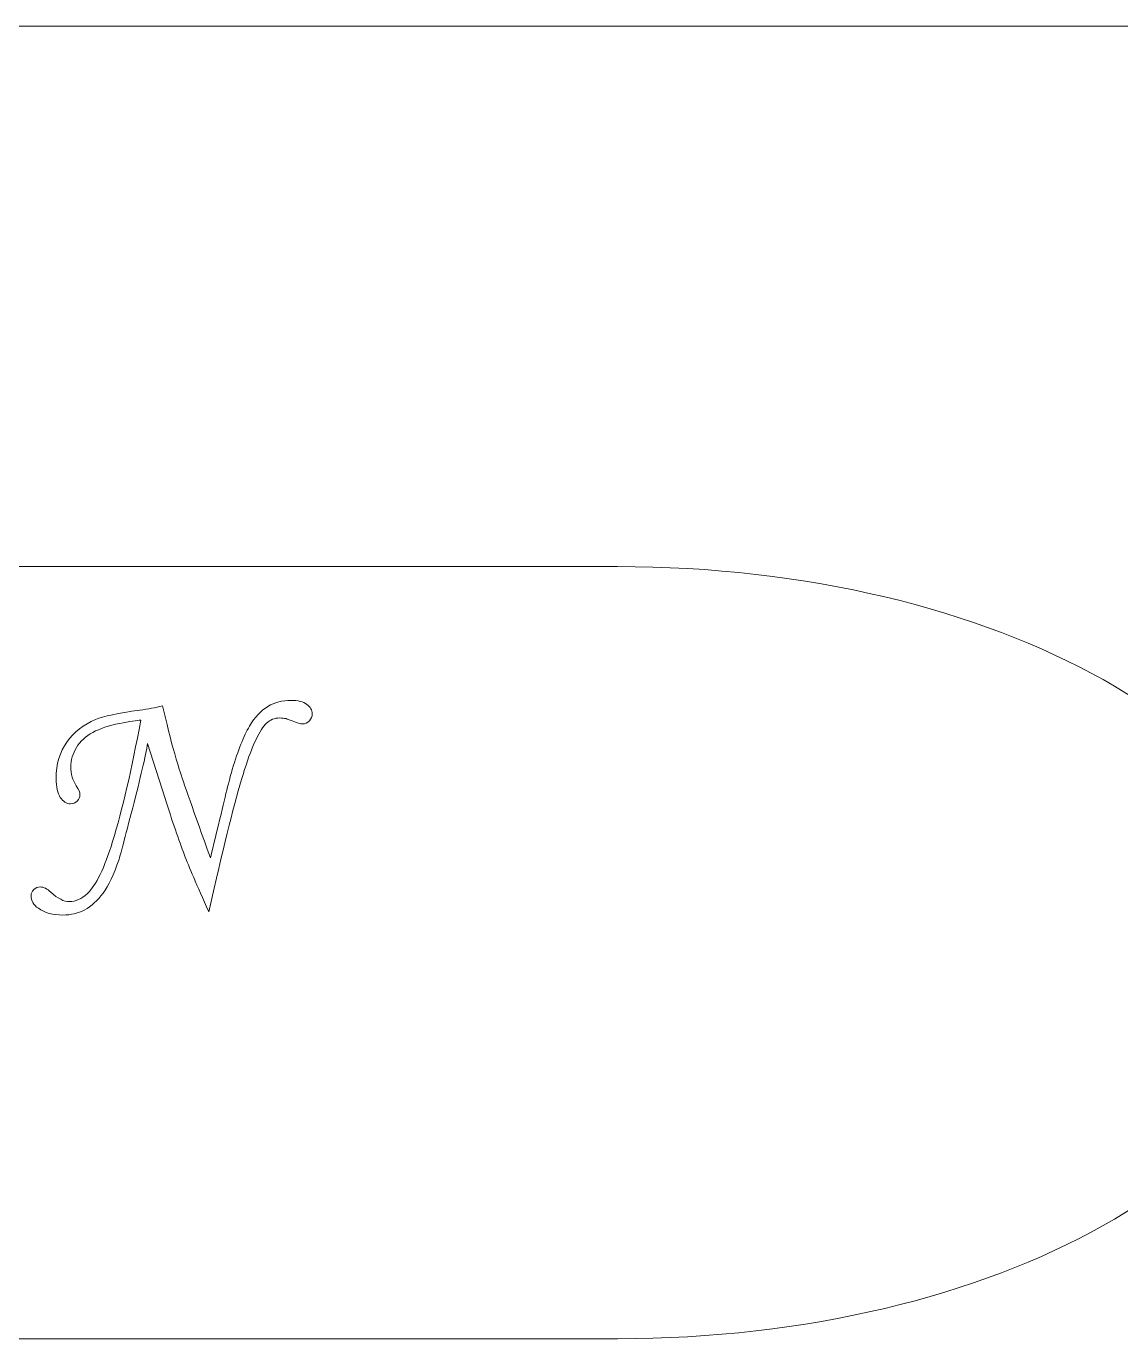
# Model space of a CAD drawing. Header units: millimetres. Extents: x -1381 to 521, y -496 to 496.
# Drawn here: x 154.7 to 199.7, y -496.1 to -442.1 of the extents above; entities that cross this region are included whole.
import ezdxf

# ---------------------------------------------------------------- set-up
doc = ezdxf.new("R2010")
doc.units = ezdxf.units.MM
doc.header["$MEASUREMENT"] = 0
doc.layers.add('layer 1', color=7, linetype='Continuous')

msp = doc.modelspace()

# ---------------------------------------------------------------- linework, layer by layer
at = {"layer": 'layer 1', "color": 250, "lineweight": 9}
for points in [[(253.6361, -442.1463), (253.6361, -442.1463), (85.6361, -442.1463), (85.6361, -442.1463)], [(83.9095, -464.3619), (83.9095, -464.3619), (177.2403, -464.3619), (177.2403, -464.3619)], [(177.2403, -464.3619), (177.2403, -464.3619), (176.9522, -464.3619), (176.9522, -464.3619)], [(177.2403, -464.3619), (177.2403, -464.3619), (178.9686, -464.3619), (178.9686, -464.3619)], [(178.9686, -496.1117), (178.9686, -496.1117), (82.1811, -496.1117), (82.1811, -496.1117)]]:
    msp.add_open_spline(points, degree=3, dxfattribs=at)
for points, knots in [([(178.9686, -464.3619), (194.5594, -464.3619), (207.1982, -471.4693), (207.1982, -480.2368), (207.1982, -480.2368), (207.1982, -489.0043), (194.5594, -496.1117), (178.9686, -496.1117)], [0, 0, 0, 0, 0.3333333, 0.3333333, 0.3333333, 0.3333333, 1, 1, 1, 1]), ([(160.2722, -470.0918), (160.2722, -470.0918), (160.4555, -470.8587), (160.4555, -470.8587), (160.4555, -470.8587), (160.6254, -471.5585), (160.793, -472.1688), (160.9586, -472.6942), (160.9586, -472.6942), (161.1262, -473.2195), (161.5509, -474.4314), (162.2373, -476.3316), (162.2373, -476.3316), (162.3022, -476.0924), (162.434, -475.5603), (162.6286, -474.7354), (162.6286, -474.7354), (162.8833, -473.66), (163.0511, -472.9871), (163.1338, -472.7121), (163.1338, -472.7121), (163.3775, -471.905), (163.6145, -471.3103), (163.8403, -470.9301), (163.8403, -470.9301), (164.0682, -470.5503), (164.3209, -470.2774), (164.6004, -470.112), (164.6004, -470.112), (164.8799, -469.9466), (165.195, -469.8638), (165.5505, -469.8638), (165.5505, -469.8638), (165.8344, -469.8638), (166.0513, -469.9175), (166.201, -470.0271), (166.201, -470.0271), (166.3509, -470.1366), (166.427, -470.2662), (166.427, -470.4183), (166.427, -470.4183), (166.427, -470.5278), (166.3867, -470.6239), (166.3062, -470.7066), (166.3062, -470.7066), (166.2235, -470.7893), (166.1296, -470.8296), (166.02, -470.8296), (166.02, -470.8296), (165.9395, -470.8296), (165.8479, -470.8072), (165.7429, -470.7648), (165.7429, -470.7648), (165.5238, -470.6776), (165.3918, -470.6284), (165.3493, -470.6151), (165.3493, -470.6151), (165.2711, -470.5972), (165.1839, -470.5881), (165.0922, -470.5881), (165.0922, -470.5881), (164.8777, -470.5881), (164.6942, -470.6597), (164.5401, -470.805), (164.5401, -470.805), (164.2695, -471.0577), (163.9699, -471.6926), (163.6435, -472.7076), (163.6435, -472.7076), (163.3171, -473.7248), (162.9012, -475.3479), (162.3982, -477.5813), (162.3982, -477.5813), (162.3982, -477.5813), (162.1747, -478.556), (162.1747, -478.556), (162.1747, -478.556), (161.6807, -477.4606), (161.3453, -476.6849), (161.1731, -476.2266), (161.1731, -476.2266), (160.9384, -475.6117), (160.6723, -474.8359), (160.3728, -473.8992), (160.3728, -473.8992), (160.3728, -473.8992), (159.6574, -471.6346), (159.6574, -471.6346), (159.6574, -471.6346), (159.5702, -472.1599), (159.3644, -473.0429), (159.0449, -474.2859), (159.0449, -474.2859), (158.7229, -475.5268), (158.5328, -476.2422), (158.4724, -476.43), (158.4724, -476.43), (158.2712, -477.0201), (158.0566, -477.4718), (157.8264, -477.7869), (157.8264, -477.7869), (157.5984, -478.1), (157.3457, -478.3302), (157.073, -478.4734), (157.073, -478.4734), (156.8002, -478.6187), (156.5006, -478.6902), (156.1742, -478.6902), (156.1742, -478.6902), (155.7628, -478.6902), (155.4275, -478.5986), (155.166, -478.4131), (155.166, -478.4131), (154.9648, -478.2766), (154.8642, -478.1044), (154.8642, -477.8921), (154.8642, -477.8921), (154.8642, -477.8004), (154.9022, -477.7177), (154.9759, -477.6461), (154.9759, -477.6461), (155.0497, -477.5724), (155.139, -477.5366), (155.2442, -477.5366), (155.2442, -477.5366), (155.3783, -477.5366), (155.5259, -477.6081), (155.6823, -477.7535), (155.6823, -477.7535), (155.9618, -478.0106), (156.2167, -478.1402), (156.4491, -478.1402), (156.4491, -478.1402), (156.6974, -478.1402), (156.941, -478.0284), (157.1825, -477.8071), (157.1825, -477.8071), (157.5402, -477.4674), (157.8845, -476.7541), (158.2153, -475.6697), (158.2153, -475.6697), (158.6177, -474.3598), (159.0046, -472.6964), (159.3757, -470.6821), (159.3757, -470.6821), (159.2213, -470.6821), (158.9286, -470.7245), (158.4948, -470.8118), (158.4948, -470.8118), (158.0589, -470.899), (157.6968, -471.0219), (157.406, -471.1807), (157.406, -471.1807), (157.1133, -471.3394), (156.8896, -471.5451), (156.7332, -471.8), (156.7332, -471.8), (156.5789, -472.0547), (156.5006, -472.3209), (156.5006, -472.598), (156.5006, -472.598), (156.5006, -472.7366), (156.5207, -472.8775), (156.5587, -473.0205), (156.5587, -473.0205), (156.5855, -473.1167), (156.6414, -473.2352), (156.7264, -473.3738), (156.7264, -473.3738), (156.827, -473.5348), (156.8762, -473.6555), (156.8762, -473.7381), (156.8762, -473.7381), (156.8762, -473.8433), (156.8382, -473.9306), (156.7644, -474.0042), (156.7644, -474.0042), (156.6883, -474.0781), (156.5968, -474.1161), (156.4849, -474.1161), (156.4849, -474.1161), (156.324, -474.1161), (156.1853, -474.0289), (156.0692, -473.8567), (156.0692, -473.8567), (155.9551, -473.6845), (155.897, -473.4229), (155.897, -473.0676), (155.897, -473.0676), (155.897, -472.484), (156.0445, -471.9855), (156.3374, -471.5764), (156.3374, -471.5764), (156.6326, -471.165), (157.026, -470.8565), (157.5179, -470.6463), (157.5179, -470.6463), (157.833, -470.5145), (158.4389, -470.3893), (159.3354, -470.2662), (159.3354, -470.2662), (159.6686, -470.2215), (159.9793, -470.1634), (160.2722, -470.0918)], [0, 0, 0, 0, 0.0192308, 0.0192308, 0.0192308, 0.0192308, 0.0384615, 0.0384615, 0.0384615, 0.0384615, 0.0576923, 0.0576923, 0.0576923, 0.0576923, 0.0769231, 0.0769231, 0.0769231, 0.0769231, 0.0961538, 0.0961538, 0.0961538, 0.0961538, 0.1153846, 0.1153846, 0.1153846, 0.1153846, 0.1346154, 0.1346154, 0.1346154, 0.1346154, 0.1538462, 0.1538462, 0.1538462, 0.1538462, 0.1730769, 0.1730769, 0.1730769, 0.1730769, 0.1923077, 0.1923077, 0.1923077, 0.1923077, 0.2115385, 0.2115385, 0.2115385, 0.2115385, 0.2307692, 0.2307692, 0.2307692, 0.2307692, 0.25, 0.25, 0.25, 0.25, 0.2692308, 0.2692308, 0.2692308, 0.2692308, 0.2884615, 0.2884615, 0.2884615, 0.2884615, 0.3076923, 0.3076923, 0.3076923, 0.3076923, 0.3269231, 0.3269231, 0.3269231, 0.3269231, 0.3461538, 0.3461538, 0.3461538, 0.3461538, 0.3653846, 0.3653846, 0.3653846, 0.3653846, 0.3846154, 0.3846154, 0.3846154, 0.3846154, 0.4038462, 0.4038462, 0.4038462, 0.4038462, 0.4230769, 0.4230769, 0.4230769, 0.4230769, 0.4423077, 0.4423077, 0.4423077, 0.4423077, 0.4615385, 0.4615385, 0.4615385, 0.4615385, 0.4807692, 0.4807692, 0.4807692, 0.4807692, 0.5, 0.5, 0.5, 0.5, 0.5192308, 0.5192308, 0.5192308, 0.5192308, 0.5384615, 0.5384615, 0.5384615, 0.5384615, 0.5576923, 0.5576923, 0.5576923, 0.5576923, 0.5769231, 0.5769231, 0.5769231, 0.5769231, 0.5961538, 0.5961538, 0.5961538, 0.5961538, 0.6153846, 0.6153846, 0.6153846, 0.6153846, 0.6346154, 0.6346154, 0.6346154, 0.6346154, 0.6538462, 0.6538462, 0.6538462, 0.6538462, 0.6730769, 0.6730769, 0.6730769, 0.6730769, 0.6923077, 0.6923077, 0.6923077, 0.6923077, 0.7115385, 0.7115385, 0.7115385, 0.7115385, 0.7307692, 0.7307692, 0.7307692, 0.7307692, 0.75, 0.75, 0.75, 0.75, 0.7692308, 0.7692308, 0.7692308, 0.7692308, 0.7884615, 0.7884615, 0.7884615, 0.7884615, 0.8076923, 0.8076923, 0.8076923, 0.8076923, 0.8269231, 0.8269231, 0.8269231, 0.8269231, 0.8461538, 0.8461538, 0.8461538, 0.8461538, 0.8653846, 0.8653846, 0.8653846, 0.8653846, 0.8846154, 0.8846154, 0.8846154, 0.8846154, 0.9038462, 0.9038462, 0.9038462, 0.9038462, 0.9230769, 0.9230769, 0.9230769, 0.9230769, 0.9423077, 0.9423077, 0.9423077, 0.9423077, 0.9615385, 0.9615385, 0.9615385, 0.9615385, 1, 1, 1, 1])]:
    msp.add_open_spline(points, degree=3, knots=knots, dxfattribs=at)

doc.saveas('drawing.dxf')
